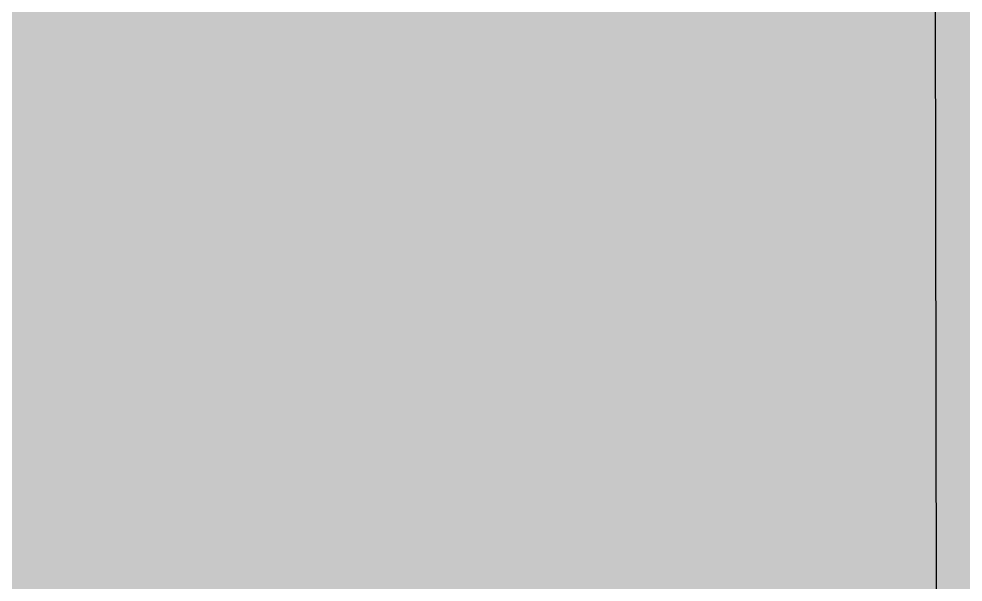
# Model space of a CAD drawing. Header units: millimetres. Extents: x 22013 to 1095811, y 1491 to 706158.
# Drawn here: x 47338 to 67951, y 272254 to 284562 of the extents above; entities that cross this region are included whole.
import ezdxf

# ---------------------------------------------------------------- set-up
doc = ezdxf.new("R2010")
doc.units = ezdxf.units.MM

msp = doc.modelspace()

# ---------------------------------------------------------------- hatches: boundary and pattern name
at = {"true_color": 0x212121}
h = msp.add_hatch(color=250, dxfattribs=at)
h.dxf.hatch_style = 1
h.paths.add_polyline_path([(431862, 211063, 0.16636), (491266, 255226, 0.295748), (492096, 258550, 0.124558), (450374, 296687, 0.075296), (395544, 312493, 0.019114), (299986, 317003), (57752, 317003, 0.195651), (35430, 301384, 0.062895), (35208, 214220, 0.182814), (56732, 198323), (307433, 198323, 0.014471), (376490, 201182, 0.05775)])
h.paths.add_polyline_path([(43199, 214403), (36648, 214306, -0.068953), (36734, 301271), (43967, 301271, -0.178262), (63648, 312237), (78733, 312237), (76159, 307450, 0.473331), (77810, 305527), (107017, 305860), (112918, 311081), (112918, 311981), (145027, 311981), (160514, 312682), (160514, 314311), (332923, 314279), (368746, 312872), (401369, 308243, -0.189437), (483199, 259952), (483199, 255305, -0.161208), (423965, 213668, -0.080725), (339061, 201370), (174256, 200869), (156956, 202464), (114056, 202464), (106777, 209603), (77953, 209603, 0.594095), (76414, 207623), (78546, 202730), (62302, 202701, -0.135089)], flags=16)
at = {"true_color": 0xc8a265}
h = msp.add_hatch(color=33, dxfattribs=at)
h.dxf.hatch_style = 1
h.paths.add_polyline_path([(67289, 312237), (63648, 312237, 0.178262), (43967, 301271), (36734, 301271, 0.068953), (36648, 214306), (43199, 214403, 0.135089), (62302, 202701), (67488, 202710)])
h.paths.add_polyline_path([(47313, 230214), (62220, 230214), (62220, 211527), (53113, 211527), (47313, 215806)], flags=16)
h.paths.add_polyline_path([(60974, 229289), (60974, 212173), (52017, 212175), (52024, 212827), (51161, 212828), (51161, 213670), (50213, 213666), (50219, 214625), (49289, 214625), (49289, 215560), (48135, 215561), (48276, 229289)], flags=0)
h.paths.add_polyline_path([(59944, 228067), (59944, 216458), (53113, 216458), (53113, 228067)], flags=0)
h.paths.add_polyline_path([(59022, 226879), (59022, 217511), (54027, 217511), (54027, 226879)], flags=0)
h.paths.add_polyline_path([(58239, 225386), (58239, 218902), (54774, 218902), (54774, 225386)], flags=0)
h.paths.add_polyline_path([(57424, 224231), (57424, 220226), (55623, 220226), (55623, 224231)], flags=0)
h.paths.add_polyline_path([(47600, 243822), (47600, 271067), (62398, 271067), (62398, 243822)], flags=16)
h.paths.add_polyline_path([(48499, 270284), (61381, 270284), (61381, 244898), (48499, 244898)], flags=0)
h.paths.add_polyline_path([(49539, 269430), (60341, 269430), (60341, 245752), (49539, 245752)], flags=0)
h.paths.add_polyline_path([(50538, 268391), (59363, 268391), (59363, 246611), (50538, 246611)], flags=0)
h.paths.add_polyline_path([(51578, 267537), (58323, 267537), (58323, 247464), (51578, 247464)], flags=0)
h.paths.add_polyline_path([(52534, 266633), (57345, 266633), (57345, 248413), (52534, 248413)], flags=0)
h.paths.add_polyline_path([(53574, 265779), (56305, 265779), (56305, 249267), (53574, 249267)], flags=0)
h.paths.add_polyline_path([(54372, 264875), (55413, 264875), (55413, 250171), (54372, 250171)], flags=0)
h.paths.add_polyline_path([(47692, 284859), (47692, 299095), (52407, 303651), (62872, 303651), (62872, 284859)], flags=16)
h.paths.add_polyline_path([(48566, 299940), (49333, 299940), (49332, 300681), (50049, 300681), (50049, 301373), (50629, 301373), (50628, 301932), (51238, 301932), (51238, 302522), (51869, 302522), (51869, 303132), (62347, 303132), (62347, 285398), (48566, 285398)], flags=0)
h.paths.add_polyline_path([(52407, 299095), (61776, 299095), (61776, 285945), (52407, 285945)], flags=0)
h.paths.add_polyline_path([(52999, 298414), (61036, 298414), (61036, 286640), (52999, 286640)], flags=0)
h.paths.add_polyline_path([(53637, 297699), (60330, 297699), (60330, 287355), (53637, 287355)], flags=0)
h.paths.add_polyline_path([(54341, 297004), (59590, 297004), (59590, 288037), (54341, 288037)], flags=0)
h.paths.add_polyline_path([(55079, 296347), (58884, 296347), (58884, 288766), (55079, 288766)], flags=0)
h.paths.add_polyline_path([(55783, 295665), (58245, 295665), (58245, 289460), (55783, 289460)], flags=0)
h.paths.add_polyline_path([(56487, 294950), (57639, 294950), (57639, 290176), (56487, 290176)], flags=0)
h = msp.add_hatch(color=33, dxfattribs=at)
h.dxf.hatch_style = 1
h.paths.add_polyline_path([(68415, 312237), (67289, 312237), (67488, 202710), (68415, 202712)])

# ---------------------------------------------------------------- linework, layer by layer
at = {"color": 18, "true_color": 0x000000}
msp.add_line((67289, 312237), (67488, 202710), dxfattribs=at)

doc.saveas('drawing.dxf')
